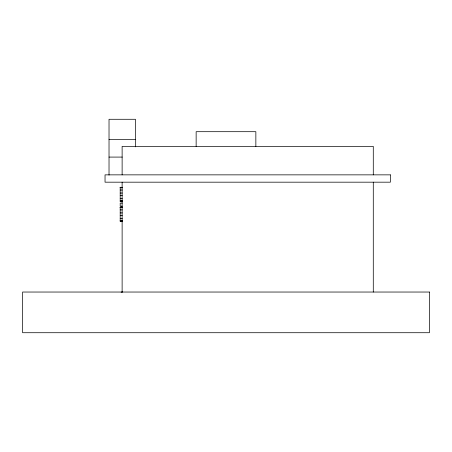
<?xml version="1.0" encoding="UTF-8"?>
<svg xmlns="http://www.w3.org/2000/svg" width="452" height="452" viewBox="0 0 452 452"><rect width="100%" height="100%" fill="white"/><g stroke="black" fill="none" stroke-linecap="round" stroke-linejoin="round"><path stroke-width="0.68" d="M121.13 292.178L122.52 291.986M109.022 139.385L135.464 139.385M109.022 157.087L122.243 157.087M122.306 187.309L120.198 187.309L120.198 201.338L122.306 201.326M120.198 187.331L122.306 187.348M120.198 187.439L122.306 187.439M120.198 187.535L122.306 187.535M120.198 187.749L122.306 187.783M120.198 190.026L122.306 190.026M120.198 193.044L122.306 193.044M120.198 195.524L122.306 195.524M120.198 198.626L122.306 198.626M120.198 200.954L122.306 200.954M122.306 201.027L120.198 201.067L122.306 201.151M120.198 201.185L122.306 201.264M122.306 203.101L120.198 203.101L120.198 206.152L122.306 206.152M120.198 207.185L122.306 207.185L120.198 207.219L120.198 221.214L122.306 221.175M120.198 207.315L122.306 207.315M120.198 207.411L122.306 207.411M120.198 207.57L122.306 207.57M120.198 207.626L122.306 207.626M120.198 209.903L122.306 209.903M120.198 212.92L122.306 212.92M120.198 215.395L122.306 215.395M120.198 218.502L122.306 218.502M120.198 220.802L122.306 220.83M120.198 220.926L122.306 220.943M120.198 220.977L122.306 220.971M120.198 221.096L122.306 221.113M373.284 174.856L373.284 146.38L122.125 146.38L122.125 174.856M373.284 182.179L373.284 292.037M255.855 146.499L255.855 131.69L196.145 131.69L196.145 146.499M135.464 146.872L135.464 119.283L109.022 119.283L109.022 175.11M122.125 182.179L122.125 292.037M390.37 174.856L105.039 174.856L105.039 182.179L390.37 182.179L390.37 174.856M429.4 292.037L22.6 292.037L22.6 332.717L429.4 332.717L429.4 292.037"/></g></svg>
